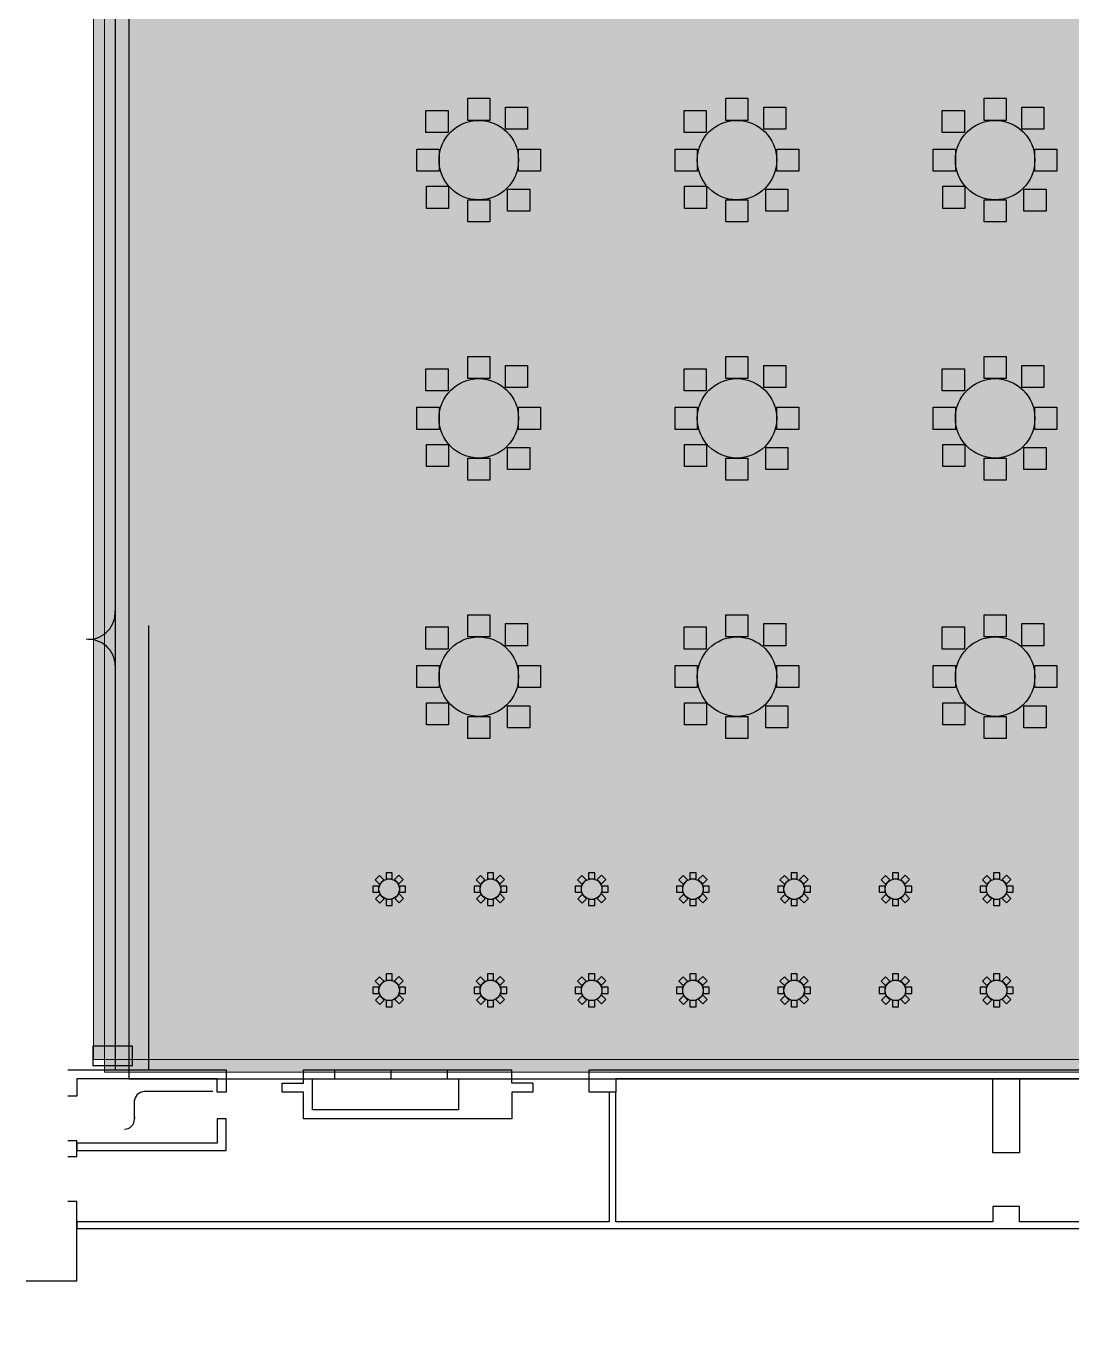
# Model space of a CAD drawing. Header units: metres. Extents: x 304 to 666, y 535 to 801.
# Drawn here: x 303.9 to 381.6, y 572.6 to 669.5 of the extents above; entities that cross this region are included whole.
import ezdxf

# ---------------------------------------------------------------- set-up
doc = ezdxf.new("R2010")
doc.units = ezdxf.units.M
doc.header["$MEASUREMENT"] = 0
for name, color, linetype in [('building', 7, 'Continuous'), ('building3', 7, 'Continuous'), ('Layer 1', 7, 'Continuous')]:
    doc.layers.add(name, color=color, linetype=linetype)

msp = doc.modelspace()

# ---------------------------------------------------------------- hatches: boundary and pattern name
at = {"layer": 'building', "lineweight": 0, "true_color": 0xe6e6e6, "transparency": 33554687}
h = msp.add_hatch(color=254, dxfattribs=at)
h.dxf.hatch_style = 1
h.paths.add_polyline_path([(491.003, 759.9635), (309.7528, 759.9635), (309.7528, 591.7968), (491.003, 591.7968)])
at = {"layer": 'building3', "lineweight": 0, "true_color": 0xe6e6e6, "transparency": 33554687}
h = msp.add_hatch(color=254, dxfattribs=at)
h.dxf.hatch_style = 1
h.paths.add_polyline_path([(490.1637, 760.8808), (308.9135, 760.8808), (308.9135, 592.7141), (490.1637, 592.7141)])
at = {"layer": 'Layer 1', "lineweight": 0, "true_color": 0xd5a6bd, "transparency": 33554687}
h = msp.add_hatch(color=9, dxfattribs=at)
edge = h.paths.add_edge_path(flags=0)
edge.add_ellipse((330.9011, 605.3834), major_axis=(0.762, 0), ratio=1, start_angle=0.00573, end_angle=360, ccw=False)
edge.add_line((331.6631, 605.3833), (331.6631, 605.3834))
h = msp.add_hatch(color=9, dxfattribs=at)
edge = h.paths.add_edge_path(flags=0)
edge.add_ellipse((338.4251, 605.3834), major_axis=(0.762, 0), ratio=1, start_angle=0.00573, end_angle=360, ccw=False)
edge.add_line((339.1871, 605.3833), (339.1871, 605.3834))
h = msp.add_hatch(color=9, dxfattribs=at)
edge = h.paths.add_edge_path(flags=0)
edge.add_ellipse((345.9491, 605.3834), major_axis=(0.762, 0), ratio=1, start_angle=0.00573, end_angle=360, ccw=False)
edge.add_line((346.7111, 605.3833), (346.7111, 605.3834))
h = msp.add_hatch(color=9, dxfattribs=at)
edge = h.paths.add_edge_path(flags=0)
edge.add_ellipse((353.4731, 605.3834), major_axis=(0.762, 0), ratio=1, start_angle=0.00573, end_angle=360, ccw=False)
edge.add_line((354.2351, 605.3833), (354.2351, 605.3834))
h = msp.add_hatch(color=9, dxfattribs=at)
edge = h.paths.add_edge_path(flags=0)
edge.add_ellipse((360.9971, 605.3834), major_axis=(0.762, 0), ratio=1, start_angle=0.00573, end_angle=360, ccw=False)
edge.add_line((361.7591, 605.3833), (361.7591, 605.3834))
h = msp.add_hatch(color=9, dxfattribs=at)
edge = h.paths.add_edge_path(flags=0)
edge.add_ellipse((368.5211, 605.3834), major_axis=(0.762, 0), ratio=1, start_angle=0.00573, end_angle=360, ccw=False)
edge.add_line((369.2831, 605.3833), (369.2831, 605.3834))
h = msp.add_hatch(color=9, dxfattribs=at)
edge = h.paths.add_edge_path(flags=0)
edge.add_ellipse((376.0451, 605.3834), major_axis=(0.762, 0), ratio=1, start_angle=0.00573, end_angle=360, ccw=False)
edge.add_line((376.8071, 605.3833), (376.8071, 605.3834))
h = msp.add_hatch(color=9, dxfattribs=at)
edge = h.paths.add_edge_path(flags=0)
edge.add_ellipse((330.9011, 597.8594), major_axis=(0.762, 0), ratio=1, start_angle=0.00573, end_angle=360, ccw=False)
edge.add_line((331.6631, 597.8593), (331.6631, 597.8594))
h = msp.add_hatch(color=9, dxfattribs=at)
edge = h.paths.add_edge_path(flags=0)
edge.add_ellipse((338.4251, 597.8594), major_axis=(0.762, 0), ratio=1, start_angle=0.00573, end_angle=360, ccw=False)
edge.add_line((339.1871, 597.8593), (339.1871, 597.8594))
h = msp.add_hatch(color=9, dxfattribs=at)
edge = h.paths.add_edge_path(flags=0)
edge.add_ellipse((345.9491, 597.8594), major_axis=(0.762, 0), ratio=1, start_angle=0.00573, end_angle=360, ccw=False)
edge.add_line((346.7111, 597.8593), (346.7111, 597.8594))
h = msp.add_hatch(color=9, dxfattribs=at)
edge = h.paths.add_edge_path(flags=0)
edge.add_ellipse((353.4731, 597.8594), major_axis=(0.762, 0), ratio=1, start_angle=0.00573, end_angle=360, ccw=False)
edge.add_line((354.2351, 597.8593), (354.2351, 597.8594))
h = msp.add_hatch(color=9, dxfattribs=at)
edge = h.paths.add_edge_path(flags=0)
edge.add_ellipse((360.9971, 597.8594), major_axis=(0.762, 0), ratio=1, start_angle=0.00573, end_angle=360, ccw=False)
edge.add_line((361.7591, 597.8593), (361.7591, 597.8594))
h = msp.add_hatch(color=9, dxfattribs=at)
edge = h.paths.add_edge_path(flags=0)
edge.add_ellipse((368.5211, 597.8594), major_axis=(0.762, 0), ratio=1, start_angle=0.00573, end_angle=360, ccw=False)
edge.add_line((369.2831, 597.8593), (369.2831, 597.8594))
h = msp.add_hatch(color=9, dxfattribs=at)
edge = h.paths.add_edge_path(flags=0)
edge.add_ellipse((376.0451, 597.8594), major_axis=(0.762, 0), ratio=1, start_angle=0.00573, end_angle=360, ccw=False)
edge.add_line((376.8071, 597.8593), (376.8071, 597.8594))

# ---------------------------------------------------------------- linework, layer by layer
at = {"layer": 'building', "color": 18, "lineweight": 25, "true_color": 0x000000}
for points in [[(310.5405, 760.8808), (310.5405, 591.9668)], [(313.0079, 624.9641), (313.0079, 591.9641)], [(307.0248, 591.9641), (318.7748, 591.9641), (318.7748, 590.2948), (318.1081, 590.2948), (318.1081, 591.2974), (307.6915, 591.2974), (307.6915, 590.0091), (307.0248, 590.0091)], [(345.754, 591.9641), (388.1056, 591.9641), (388.1056, 591.2974), (347.754, 591.2974), (347.754, 590.2974), (347.254, 590.2974), (347.254, 580.667), (307.6915, 580.667), (307.6915, 580.167), (393.3373, 580.167), (393.3373, 572.637), (505.4523, 572.637), (505.4523, 582.3967), (504.2856, 582.3967), (504.2856, 582.0585), (499.6055, 582.0585), (499.6055, 581.5585)], [(341.5873, 590.9641), (341.5873, 590.2974), (340.004, 590.2974), (340.004, 588.3183), (324.53, 588.3183), (324.53, 590.2974), (322.9415, 590.2974), (322.9415, 590.9641), (324.53, 590.9641), (324.53, 591.9641), (326.8634, 591.9641)], [(331.0301, 591.9641), (331.0301, 591.2974)], [(335.1967, 591.9641), (340.004, 591.9641)], [(340.004, 590.9641), (340.004, 591.9641)], [(434.4573, 579.4954), (438.7907, 579.4954), (438.7907, 579.9954), (433.9573, 579.9954), (433.9573, 573.637), (394.3373, 573.637), (394.3373, 580.667), (377.754, 580.667), (377.754, 581.8183), (375.754, 581.8183), (375.754, 580.667), (347.754, 580.667), (347.754, 590.2974), (345.754, 590.2974), (345.754, 591.9621)], [(341.5873, 590.9641), (340.004, 590.9641)], [(317.7968, 590.3489), (312.6952, 590.3489)], [(311.9697, 588.3023), (311.9697, 589.7025)], [(311.9697, 588.4685), (311.9697, 588.3419)], [(307.0248, 585.5159), (307.6915, 585.5159), (307.6915, 586.6758), (307.0248, 586.6758)], [(303.9142, 576.2816), (307.6915, 576.2816), (307.6915, 582.1826), (307.0248, 582.1826)]]:
    msp.add_lwpolyline(points, dxfattribs=at)
at = {"layer": 'building', "color": 254, "lineweight": 0, "true_color": 0xe6e6e6, "transparency": 33554687}
msp.add_lwpolyline([(491.003, 759.9635), (309.7528, 759.9635), (309.7528, 591.7968), (491.003, 591.7968)], close=True, dxfattribs=at)
at = {"layer": 'building', "color": 254, "lineweight": 0, "true_color": 0xe6e6e6}
msp.add_lwpolyline([(491.003, 759.9635), (309.7528, 759.9635), (309.7528, 591.7968), (491.003, 591.7968)], close=True, dxfattribs=at)
msp.add_lwpolyline([(491.003, 759.9635), (309.7528, 759.9635), (309.7528, 591.7968), (491.003, 591.7968)], close=True, dxfattribs=at)
at = {"layer": 'building', "color": 254, "lineweight": 25, "true_color": 0xe6e6e6}
msp.add_lwpolyline([(492.7965, 759.4642), (311.5463, 759.4642), (311.5463, 591.2975), (492.7965, 591.2975)], close=True, dxfattribs=at)
at = {"layer": 'building', "color": 18, "lineweight": 25, "true_color": 0x000000}
for points in [[(336.7391, 664.1356), (338.3795, 664.1356), (338.3795, 662.4952), (336.7391, 662.4952)], [(355.9255, 664.1356), (357.5659, 664.1356), (357.5659, 662.4952), (355.9255, 662.4952)], [(375.1119, 664.1356), (376.7523, 664.1356), (376.7523, 662.4952), (375.1119, 662.4952)], [(333.6331, 663.2334), (335.2735, 663.2334), (335.2735, 661.593), (333.6331, 661.593)], [(339.5462, 663.4798), (341.1866, 663.4798), (341.1866, 661.8394), (339.5462, 661.8394)], [(352.8195, 663.2334), (354.4599, 663.2334), (354.4599, 661.593), (352.8195, 661.593)], [(358.7326, 663.4798), (360.373, 663.4798), (360.373, 661.8394), (358.7326, 661.8394)], [(372.0059, 663.2334), (373.6463, 663.2334), (373.6463, 661.593), (372.0059, 661.593)], [(377.919, 663.4798), (379.5594, 663.4798), (379.5594, 661.8394), (377.919, 661.8394)], [(332.9661, 660.3627), (334.6065, 660.3627), (334.6065, 658.7223), (332.9661, 658.7223)], [(340.5121, 660.3627), (342.1525, 660.3627), (342.1525, 658.7223), (340.5121, 658.7223)], [(352.1525, 660.3627), (353.7929, 660.3627), (353.7929, 658.7223), (352.1525, 658.7223)], [(359.6985, 660.3627), (361.3389, 660.3627), (361.3389, 658.7223), (359.6985, 658.7223)], [(371.3389, 660.3627), (372.9793, 660.3627), (372.9793, 658.7223), (371.3389, 658.7223)], [(378.8849, 660.3627), (380.5253, 660.3627), (380.5253, 658.7223), (378.8849, 658.7223)], [(333.664, 657.5976), (335.3044, 657.5976), (335.3044, 655.9572), (333.664, 655.9572)], [(339.7004, 657.3817), (341.3408, 657.3817), (341.3408, 655.7413), (339.7004, 655.7413)], [(352.8504, 657.5976), (354.4908, 657.5976), (354.4908, 655.9572), (352.8504, 655.9572)], [(358.8868, 657.3817), (360.5272, 657.3817), (360.5272, 655.7413), (358.8868, 655.7413)], [(372.0368, 657.5976), (373.6772, 657.5976), (373.6772, 655.9572), (372.0368, 655.9572)], [(378.0732, 657.3817), (379.7136, 657.3817), (379.7136, 655.7413), (378.0732, 655.7413)], [(336.7391, 656.5897), (338.3795, 656.5897), (338.3795, 654.9493), (336.7391, 654.9493)], [(355.9255, 656.5897), (357.5659, 656.5897), (357.5659, 654.9493), (355.9255, 654.9493)], [(375.1119, 656.5897), (376.7523, 656.5897), (376.7523, 654.9493), (375.1119, 654.9493)], [(336.7391, 644.9493), (338.3795, 644.9493), (338.3795, 643.3089), (336.7391, 643.3089)], [(339.5462, 644.2935), (341.1866, 644.2935), (341.1866, 642.6531), (339.5462, 642.6531)], [(355.9255, 644.9493), (357.5659, 644.9493), (357.5659, 643.3089), (355.9255, 643.3089)], [(358.7326, 644.2935), (360.373, 644.2935), (360.373, 642.6531), (358.7326, 642.6531)], [(375.1119, 644.9493), (376.7523, 644.9493), (376.7523, 643.3089), (375.1119, 643.3089)], [(377.919, 644.2935), (379.5594, 644.2935), (379.5594, 642.6531), (377.919, 642.6531)], [(333.6331, 644.0471), (335.2735, 644.0471), (335.2735, 642.4067), (333.6331, 642.4067)], [(352.8195, 644.0471), (354.4599, 644.0471), (354.4599, 642.4067), (352.8195, 642.4067)], [(372.0059, 644.0471), (373.6463, 644.0471), (373.6463, 642.4067), (372.0059, 642.4067)], [(332.9661, 641.1764), (334.6065, 641.1764), (334.6065, 639.536), (332.9661, 639.536)], [(340.5121, 641.1764), (342.1525, 641.1764), (342.1525, 639.536), (340.5121, 639.536)], [(352.1525, 641.1764), (353.7929, 641.1764), (353.7929, 639.536), (352.1525, 639.536)], [(359.6985, 641.1764), (361.3389, 641.1764), (361.3389, 639.536), (359.6985, 639.536)], [(371.3389, 641.1764), (372.9793, 641.1764), (372.9793, 639.536), (371.3389, 639.536)], [(378.8849, 641.1764), (380.5253, 641.1764), (380.5253, 639.536), (378.8849, 639.536)], [(333.664, 638.4113), (335.3044, 638.4113), (335.3044, 636.7709), (333.664, 636.7709)], [(352.8504, 638.4113), (354.4908, 638.4113), (354.4908, 636.7709), (352.8504, 636.7709)], [(372.0368, 638.4113), (373.6772, 638.4113), (373.6772, 636.7709), (372.0368, 636.7709)], [(336.7391, 637.4034), (338.3795, 637.4034), (338.3795, 635.763), (336.7391, 635.763)], [(339.7004, 638.1954), (341.3408, 638.1954), (341.3408, 636.555), (339.7004, 636.555)], [(355.9255, 637.4034), (357.5659, 637.4034), (357.5659, 635.763), (355.9255, 635.763)], [(358.8868, 638.1954), (360.5272, 638.1954), (360.5272, 636.555), (358.8868, 636.555)], [(375.1119, 637.4034), (376.7523, 637.4034), (376.7523, 635.763), (375.1119, 635.763)], [(378.0732, 638.1954), (379.7136, 638.1954), (379.7136, 636.555), (378.0732, 636.555)], [(336.7391, 625.763), (338.3795, 625.763), (338.3795, 624.1226), (336.7391, 624.1226)], [(355.9255, 625.763), (357.5659, 625.763), (357.5659, 624.1226), (355.9255, 624.1226)], [(375.1119, 625.763), (376.7523, 625.763), (376.7523, 624.1226), (375.1119, 624.1226)], [(333.6331, 624.8608), (335.2735, 624.8608), (335.2735, 623.2204), (333.6331, 623.2204)], [(339.5462, 625.1072), (341.1866, 625.1072), (341.1866, 623.4668), (339.5462, 623.4668)], [(352.8195, 624.8608), (354.4599, 624.8608), (354.4599, 623.2204), (352.8195, 623.2204)], [(358.7326, 625.1072), (360.373, 625.1072), (360.373, 623.4668), (358.7326, 623.4668)], [(372.0059, 624.8608), (373.6463, 624.8608), (373.6463, 623.2204), (372.0059, 623.2204)], [(377.919, 625.1072), (379.5594, 625.1072), (379.5594, 623.4668), (377.919, 623.4668)], [(332.9661, 621.9901), (334.6065, 621.9901), (334.6065, 620.3497), (332.9661, 620.3497)], [(340.5121, 621.9901), (342.1525, 621.9901), (342.1525, 620.3497), (340.5121, 620.3497)], [(352.1525, 621.9901), (353.7929, 621.9901), (353.7929, 620.3497), (352.1525, 620.3497)], [(359.6985, 621.9901), (361.3389, 621.9901), (361.3389, 620.3497), (359.6985, 620.3497)], [(371.3389, 621.9901), (372.9793, 621.9901), (372.9793, 620.3497), (371.3389, 620.3497)], [(378.8849, 621.9901), (380.5253, 621.9901), (380.5253, 620.3497), (378.8849, 620.3497)], [(333.664, 619.225), (335.3044, 619.225), (335.3044, 617.5846), (333.664, 617.5846)], [(339.7004, 619.0091), (341.3408, 619.0091), (341.3408, 617.3687), (339.7004, 617.3687)], [(352.8504, 619.225), (354.4908, 619.225), (354.4908, 617.5846), (352.8504, 617.5846)], [(358.8868, 619.0091), (360.5272, 619.0091), (360.5272, 617.3687), (358.8868, 617.3687)], [(372.0368, 619.225), (373.6772, 619.225), (373.6772, 617.5846), (372.0368, 617.5846)], [(378.0732, 619.0091), (379.7136, 619.0091), (379.7136, 617.3687), (378.0732, 617.3687)], [(336.7391, 618.2171), (338.3795, 618.2171), (338.3795, 616.5767), (336.7391, 616.5767)], [(355.9255, 618.2171), (357.5659, 618.2171), (357.5659, 616.5767), (355.9255, 616.5767)], [(375.1119, 618.2171), (376.7523, 618.2171), (376.7523, 616.5767), (375.1119, 616.5767)], [(311.8149, 592.2865), (311.8149, 593.724), (308.8774, 593.724), (308.8774, 592.2865)], [(326.8634, 591.2974), (326.8634, 591.9641), (335.1967, 591.9641), (335.1967, 591.2974), (336.0625, 591.2974), (336.0625, 588.9849), (325.1967, 588.9849), (325.1967, 591.2974)], [(377.754, 591.2975), (377.754, 585.7975), (375.754, 585.7975), (375.754, 591.2975)], [(318.7748, 588.3183), (318.1082, 588.3183), (318.1082, 586.5061), (307.6915, 586.5061), (307.6915, 585.9644), (318.7748, 585.9644), (318.7748, 588.3183)]]:
    msp.add_lwpolyline(points, close=True, dxfattribs=at)
for centre, radius, start, end in [((308.5439, 625.936), 2, -90, 3.37), ((308.5463, 621.9431), 2, 1.47103, 94.84103), ((312.7075, 589.5874), 0.75, 90, 180), ((311.2197, 588.3023), 0.75, -90, 0)]:
    msp.add_arc(centre, radius, start, end, dxfattribs=at)
for centre in [(337.5593, 659.5424), (356.7457, 659.5424), (375.9321, 659.5424), (337.5593, 640.3561), (356.7457, 640.3561), (375.9321, 640.3561), (337.5593, 621.1698), (356.7457, 621.1698), (375.9321, 621.1698)]:
    msp.add_ellipse(centre, major_axis=(2.9528, 0), ratio=1, dxfattribs=at)
at = {"layer": 'building3', "color": 254, "lineweight": 0, "true_color": 0xe6e6e6, "transparency": 33554687}
msp.add_lwpolyline([(490.1637, 760.8808), (308.9135, 760.8808), (308.9135, 592.7141), (490.1637, 592.7141)], close=True, dxfattribs=at)
at = {"layer": 'building3', "color": 254, "lineweight": 0, "true_color": 0xe6e6e6}
msp.add_lwpolyline([(490.1637, 760.8808), (308.9135, 760.8808), (308.9135, 592.7141), (490.1637, 592.7141)], close=True, dxfattribs=at)
at = {"layer": 'building3', "color": 18, "lineweight": 25, "true_color": 0x000000}
for points in [[(310.5405, 760.8808), (310.5405, 591.9668)], [(313.0079, 624.9641), (313.0079, 591.9641)], [(307.0248, 591.9641), (318.7748, 591.9641), (318.7748, 590.2948), (318.1081, 590.2948), (318.1081, 591.2974), (307.6915, 591.2974), (307.6915, 590.0091), (307.0248, 590.0091)], [(345.754, 591.9641), (388.1056, 591.9641), (388.1056, 591.2974), (347.754, 591.2974), (347.754, 590.2974), (347.254, 590.2974), (347.254, 580.667), (307.6915, 580.667), (307.6915, 580.167), (393.3373, 580.167), (393.3373, 572.637), (505.4523, 572.637), (505.4523, 582.3967), (504.2856, 582.3967), (504.2856, 582.0585), (499.6055, 582.0585), (499.6055, 581.5585)], [(341.5873, 590.9641), (341.5873, 590.2974), (340.004, 590.2974), (340.004, 588.3183), (324.53, 588.3183), (324.53, 590.2974), (322.9415, 590.2974), (322.9415, 590.9641), (324.53, 590.9641), (324.53, 591.9641), (326.8634, 591.9641)], [(331.0301, 591.9641), (331.0301, 591.2974)], [(335.1967, 591.9641), (340.004, 591.9641)], [(340.004, 590.9641), (340.004, 591.9641)], [(434.4573, 579.4954), (438.7907, 579.4954), (438.7907, 579.9954), (433.9573, 579.9954), (433.9573, 573.637), (394.3373, 573.637), (394.3373, 580.667), (377.754, 580.667), (377.754, 581.8183), (375.754, 581.8183), (375.754, 580.667), (347.754, 580.667), (347.754, 590.2974), (345.754, 590.2974), (345.754, 591.9621)], [(341.5873, 590.9641), (340.004, 590.9641)], [(317.7968, 590.3489), (312.6952, 590.3489)], [(311.9697, 588.3023), (311.9697, 589.7025)], [(311.9697, 588.4685), (311.9697, 588.3419)], [(307.0248, 585.5159), (307.6915, 585.5159), (307.6915, 586.6758), (307.0248, 586.6758)], [(303.9142, 576.2816), (307.6915, 576.2816), (307.6915, 582.1826), (307.0248, 582.1826)]]:
    msp.add_lwpolyline(points, dxfattribs=at)
for points in [[(336.7391, 664.1356), (338.3795, 664.1356), (338.3795, 662.4952), (336.7391, 662.4952)], [(355.9255, 664.1356), (357.5659, 664.1356), (357.5659, 662.4952), (355.9255, 662.4952)], [(375.1119, 664.1356), (376.7523, 664.1356), (376.7523, 662.4952), (375.1119, 662.4952)], [(333.6331, 663.2334), (335.2735, 663.2334), (335.2735, 661.593), (333.6331, 661.593)], [(339.5462, 663.4798), (341.1866, 663.4798), (341.1866, 661.8394), (339.5462, 661.8394)], [(352.8195, 663.2334), (354.4599, 663.2334), (354.4599, 661.593), (352.8195, 661.593)], [(358.7326, 663.4798), (360.373, 663.4798), (360.373, 661.8394), (358.7326, 661.8394)], [(372.0059, 663.2334), (373.6463, 663.2334), (373.6463, 661.593), (372.0059, 661.593)], [(377.919, 663.4798), (379.5594, 663.4798), (379.5594, 661.8394), (377.919, 661.8394)], [(332.9661, 660.3627), (334.6065, 660.3627), (334.6065, 658.7223), (332.9661, 658.7223)], [(340.5121, 660.3627), (342.1525, 660.3627), (342.1525, 658.7223), (340.5121, 658.7223)], [(352.1525, 660.3627), (353.7929, 660.3627), (353.7929, 658.7223), (352.1525, 658.7223)], [(359.6985, 660.3627), (361.3389, 660.3627), (361.3389, 658.7223), (359.6985, 658.7223)], [(371.3389, 660.3627), (372.9793, 660.3627), (372.9793, 658.7223), (371.3389, 658.7223)], [(378.8849, 660.3627), (380.5253, 660.3627), (380.5253, 658.7223), (378.8849, 658.7223)], [(333.664, 657.5976), (335.3044, 657.5976), (335.3044, 655.9572), (333.664, 655.9572)], [(339.7004, 657.3817), (341.3408, 657.3817), (341.3408, 655.7413), (339.7004, 655.7413)], [(352.8504, 657.5976), (354.4908, 657.5976), (354.4908, 655.9572), (352.8504, 655.9572)], [(358.8868, 657.3817), (360.5272, 657.3817), (360.5272, 655.7413), (358.8868, 655.7413)], [(372.0368, 657.5976), (373.6772, 657.5976), (373.6772, 655.9572), (372.0368, 655.9572)], [(378.0732, 657.3817), (379.7136, 657.3817), (379.7136, 655.7413), (378.0732, 655.7413)], [(336.7391, 656.5897), (338.3795, 656.5897), (338.3795, 654.9493), (336.7391, 654.9493)], [(355.9255, 656.5897), (357.5659, 656.5897), (357.5659, 654.9493), (355.9255, 654.9493)], [(375.1119, 656.5897), (376.7523, 656.5897), (376.7523, 654.9493), (375.1119, 654.9493)], [(336.7391, 644.9493), (338.3795, 644.9493), (338.3795, 643.3089), (336.7391, 643.3089)], [(339.5462, 644.2935), (341.1866, 644.2935), (341.1866, 642.6531), (339.5462, 642.6531)], [(355.9255, 644.9493), (357.5659, 644.9493), (357.5659, 643.3089), (355.9255, 643.3089)], [(358.7326, 644.2935), (360.373, 644.2935), (360.373, 642.6531), (358.7326, 642.6531)], [(375.1119, 644.9493), (376.7523, 644.9493), (376.7523, 643.3089), (375.1119, 643.3089)], [(377.919, 644.2935), (379.5594, 644.2935), (379.5594, 642.6531), (377.919, 642.6531)], [(333.6331, 644.0471), (335.2735, 644.0471), (335.2735, 642.4067), (333.6331, 642.4067)], [(352.8195, 644.0471), (354.4599, 644.0471), (354.4599, 642.4067), (352.8195, 642.4067)], [(372.0059, 644.0471), (373.6463, 644.0471), (373.6463, 642.4067), (372.0059, 642.4067)], [(332.9661, 641.1764), (334.6065, 641.1764), (334.6065, 639.536), (332.9661, 639.536)], [(340.5121, 641.1764), (342.1525, 641.1764), (342.1525, 639.536), (340.5121, 639.536)], [(352.1525, 641.1764), (353.7929, 641.1764), (353.7929, 639.536), (352.1525, 639.536)], [(359.6985, 641.1764), (361.3389, 641.1764), (361.3389, 639.536), (359.6985, 639.536)], [(371.3389, 641.1764), (372.9793, 641.1764), (372.9793, 639.536), (371.3389, 639.536)], [(378.8849, 641.1764), (380.5253, 641.1764), (380.5253, 639.536), (378.8849, 639.536)], [(333.664, 638.4113), (335.3044, 638.4113), (335.3044, 636.7709), (333.664, 636.7709)], [(352.8504, 638.4113), (354.4908, 638.4113), (354.4908, 636.7709), (352.8504, 636.7709)], [(372.0368, 638.4113), (373.6772, 638.4113), (373.6772, 636.7709), (372.0368, 636.7709)], [(336.7391, 637.4034), (338.3795, 637.4034), (338.3795, 635.763), (336.7391, 635.763)], [(339.7004, 638.1954), (341.3408, 638.1954), (341.3408, 636.555), (339.7004, 636.555)], [(355.9255, 637.4034), (357.5659, 637.4034), (357.5659, 635.763), (355.9255, 635.763)], [(358.8868, 638.1954), (360.5272, 638.1954), (360.5272, 636.555), (358.8868, 636.555)], [(375.1119, 637.4034), (376.7523, 637.4034), (376.7523, 635.763), (375.1119, 635.763)], [(378.0732, 638.1954), (379.7136, 638.1954), (379.7136, 636.555), (378.0732, 636.555)], [(336.7391, 625.763), (338.3795, 625.763), (338.3795, 624.1226), (336.7391, 624.1226)], [(355.9255, 625.763), (357.5659, 625.763), (357.5659, 624.1226), (355.9255, 624.1226)], [(375.1119, 625.763), (376.7523, 625.763), (376.7523, 624.1226), (375.1119, 624.1226)], [(333.6331, 624.8608), (335.2735, 624.8608), (335.2735, 623.2204), (333.6331, 623.2204)], [(339.5462, 625.1072), (341.1866, 625.1072), (341.1866, 623.4668), (339.5462, 623.4668)], [(352.8195, 624.8608), (354.4599, 624.8608), (354.4599, 623.2204), (352.8195, 623.2204)], [(358.7326, 625.1072), (360.373, 625.1072), (360.373, 623.4668), (358.7326, 623.4668)], [(372.0059, 624.8608), (373.6463, 624.8608), (373.6463, 623.2204), (372.0059, 623.2204)], [(377.919, 625.1072), (379.5594, 625.1072), (379.5594, 623.4668), (377.919, 623.4668)], [(332.9661, 621.9901), (334.6065, 621.9901), (334.6065, 620.3497), (332.9661, 620.3497)], [(340.5121, 621.9901), (342.1525, 621.9901), (342.1525, 620.3497), (340.5121, 620.3497)], [(352.1525, 621.9901), (353.7929, 621.9901), (353.7929, 620.3497), (352.1525, 620.3497)], [(359.6985, 621.9901), (361.3389, 621.9901), (361.3389, 620.3497), (359.6985, 620.3497)], [(371.3389, 621.9901), (372.9793, 621.9901), (372.9793, 620.3497), (371.3389, 620.3497)], [(378.8849, 621.9901), (380.5253, 621.9901), (380.5253, 620.3497), (378.8849, 620.3497)], [(333.664, 619.225), (335.3044, 619.225), (335.3044, 617.5846), (333.664, 617.5846)], [(339.7004, 619.0091), (341.3408, 619.0091), (341.3408, 617.3687), (339.7004, 617.3687)], [(352.8504, 619.225), (354.4908, 619.225), (354.4908, 617.5846), (352.8504, 617.5846)], [(358.8868, 619.0091), (360.5272, 619.0091), (360.5272, 617.3687), (358.8868, 617.3687)], [(372.0368, 619.225), (373.6772, 619.225), (373.6772, 617.5846), (372.0368, 617.5846)], [(378.0732, 619.0091), (379.7136, 619.0091), (379.7136, 617.3687), (378.0732, 617.3687)], [(336.7391, 618.2171), (338.3795, 618.2171), (338.3795, 616.5767), (336.7391, 616.5767)], [(355.9255, 618.2171), (357.5659, 618.2171), (357.5659, 616.5767), (355.9255, 616.5767)], [(375.1119, 618.2171), (376.7523, 618.2171), (376.7523, 616.5767), (375.1119, 616.5767)], [(311.8149, 592.2865), (311.8149, 593.724), (308.8774, 593.724), (308.8774, 592.2865)], [(326.8634, 591.2974), (326.8634, 591.9641), (335.1967, 591.9641), (335.1967, 591.2974), (336.0625, 591.2974), (336.0625, 588.9849), (325.1967, 588.9849), (325.1967, 591.2974)], [(377.754, 591.2975), (377.754, 585.7975), (375.754, 585.7975), (375.754, 591.2975)], [(318.7748, 588.3183), (318.1082, 588.3183), (318.1082, 586.5061), (307.6915, 586.5061), (307.6915, 585.9644), (318.7748, 585.9644), (318.7748, 588.3183)]]:
    msp.add_lwpolyline(points, close=True, dxfattribs=at)
for centre, radius, start, end in [((308.5439, 625.936), 2, -90, 3.37), ((308.5463, 621.9431), 2, 1.47103, 94.84103), ((312.7075, 589.5874), 0.75, 90, 180), ((311.2197, 588.3023), 0.75, -90, 0)]:
    msp.add_arc(centre, radius, start, end, dxfattribs=at)
for centre in [(337.5593, 659.5424), (356.7457, 659.5424), (375.9321, 659.5424), (337.5593, 640.3561), (356.7457, 640.3561), (375.9321, 640.3561), (337.5593, 621.1698), (356.7457, 621.1698), (375.9321, 621.1698)]:
    msp.add_ellipse(centre, major_axis=(2.9528, 0), ratio=1, dxfattribs=at)
at = {"layer": 'Layer 1', "color": 18, "lineweight": 25, "true_color": 0x000000}
for points in [[(330.4942, 606.0702), (330.1709, 606.3935), (329.8476, 606.0702), (330.1709, 605.7469)], [(331.1297, 606.6026), (330.6725, 606.6026), (330.6725, 606.1454), (331.1297, 606.1454)], [(331.625, 606.4106), (331.3017, 606.0873), (331.625, 605.764), (331.9483, 606.0873)], [(338.0182, 606.0702), (337.6949, 606.3935), (337.3716, 606.0702), (337.6949, 605.7469)], [(338.6537, 606.6026), (338.1965, 606.6026), (338.1965, 606.1454), (338.6537, 606.1454)], [(339.149, 606.4106), (338.8257, 606.0873), (339.149, 605.764), (339.4723, 606.0873)], [(345.5422, 606.0702), (345.2189, 606.3935), (344.8956, 606.0702), (345.2189, 605.7469)], [(346.1777, 606.6026), (345.7205, 606.6026), (345.7205, 606.1454), (346.1777, 606.1454)], [(346.673, 606.4106), (346.3497, 606.0873), (346.673, 605.764), (346.9963, 606.0873)], [(353.0662, 606.0702), (352.7429, 606.3935), (352.4196, 606.0702), (352.7429, 605.7469)], [(353.7017, 606.6026), (353.2445, 606.6026), (353.2445, 606.1454), (353.7017, 606.1454)], [(354.197, 606.4106), (353.8737, 606.0873), (354.197, 605.764), (354.5203, 606.0873)], [(360.5902, 606.0702), (360.2669, 606.3935), (359.9436, 606.0702), (360.2669, 605.7469)], [(361.2257, 606.6026), (360.7685, 606.6026), (360.7685, 606.1454), (361.2257, 606.1454)], [(361.721, 606.4106), (361.3977, 606.0873), (361.721, 605.764), (362.0443, 606.0873)], [(368.1142, 606.0702), (367.7909, 606.3935), (367.4676, 606.0702), (367.7909, 605.7469)], [(368.7497, 606.6026), (368.2925, 606.6026), (368.2925, 606.1454), (368.7497, 606.1454)], [(369.245, 606.4106), (368.9217, 606.0873), (369.245, 605.764), (369.5683, 606.0873)], [(375.6382, 606.0702), (375.3149, 606.3935), (374.9916, 606.0702), (375.3149, 605.7469)], [(376.2737, 606.6026), (375.8165, 606.6026), (375.8165, 606.1454), (376.2737, 606.1454)], [(376.769, 606.4106), (376.4457, 606.0873), (376.769, 605.764), (377.0923, 606.0873)], [(330.1391, 605.612), (329.6819, 605.612), (329.6819, 605.1548), (330.1391, 605.1548)], [(332.1203, 605.612), (331.6631, 605.612), (331.6631, 605.1548), (332.1203, 605.1548)], [(337.6631, 605.612), (337.2059, 605.612), (337.2059, 605.1548), (337.6631, 605.1548)], [(339.6443, 605.612), (339.1871, 605.612), (339.1871, 605.1548), (339.6443, 605.1548)], [(345.1871, 605.612), (344.7299, 605.612), (344.7299, 605.1548), (345.1871, 605.1548)], [(347.1683, 605.612), (346.7111, 605.612), (346.7111, 605.1548), (347.1683, 605.1548)], [(352.7111, 605.612), (352.2539, 605.612), (352.2539, 605.1548), (352.7111, 605.1548)], [(354.6923, 605.612), (354.2351, 605.612), (354.2351, 605.1548), (354.6923, 605.1548)], [(360.2351, 605.612), (359.7779, 605.612), (359.7779, 605.1548), (360.2351, 605.1548)], [(362.2163, 605.612), (361.7591, 605.612), (361.7591, 605.1548), (362.2163, 605.1548)], [(367.7591, 605.612), (367.3019, 605.612), (367.3019, 605.1548), (367.7591, 605.1548)], [(369.7403, 605.612), (369.2831, 605.612), (369.2831, 605.1548), (369.7403, 605.1548)], [(375.2831, 605.612), (374.8259, 605.612), (374.8259, 605.1548), (375.2831, 605.1548)], [(377.2643, 605.612), (376.8071, 605.612), (376.8071, 605.1548), (377.2643, 605.1548)], [(330.1972, 604.9828), (329.8739, 604.6595), (330.1972, 604.3362), (330.5205, 604.6595)], [(331.1297, 604.6214), (330.6725, 604.6214), (330.6725, 604.1642), (331.1297, 604.1642)], [(331.9554, 604.6986), (331.6321, 605.0219), (331.3088, 604.6986), (331.6321, 604.3753)], [(337.7212, 604.9828), (337.3979, 604.6595), (337.7212, 604.3362), (338.0445, 604.6595)], [(338.6537, 604.6214), (338.1965, 604.6214), (338.1965, 604.1642), (338.6537, 604.1642)], [(339.4794, 604.6986), (339.1561, 605.0219), (338.8328, 604.6986), (339.1561, 604.3753)], [(345.2452, 604.9828), (344.9219, 604.6595), (345.2452, 604.3362), (345.5685, 604.6595)], [(346.1777, 604.6214), (345.7205, 604.6214), (345.7205, 604.1642), (346.1777, 604.1642)], [(347.0034, 604.6986), (346.6801, 605.0219), (346.3568, 604.6986), (346.6801, 604.3753)], [(352.7692, 604.9828), (352.4459, 604.6595), (352.7692, 604.3362), (353.0925, 604.6595)], [(353.7017, 604.6214), (353.2445, 604.6214), (353.2445, 604.1642), (353.7017, 604.1642)], [(354.5274, 604.6986), (354.2041, 605.0219), (353.8808, 604.6986), (354.2041, 604.3753)], [(360.2932, 604.9828), (359.9699, 604.6595), (360.2932, 604.3362), (360.6165, 604.6595)], [(361.2257, 604.6214), (360.7685, 604.6214), (360.7685, 604.1642), (361.2257, 604.1642)], [(362.0514, 604.6986), (361.7281, 605.0219), (361.4048, 604.6986), (361.7281, 604.3753)], [(367.8172, 604.9828), (367.4939, 604.6595), (367.8172, 604.3362), (368.1405, 604.6595)], [(368.7497, 604.6214), (368.2925, 604.6214), (368.2925, 604.1642), (368.7497, 604.1642)], [(369.5754, 604.6986), (369.2521, 605.0219), (368.9288, 604.6986), (369.2521, 604.3753)], [(375.3412, 604.9828), (375.0179, 604.6595), (375.3412, 604.3362), (375.6645, 604.6595)], [(376.2737, 604.6214), (375.8165, 604.6214), (375.8165, 604.1642), (376.2737, 604.1642)], [(377.0994, 604.6986), (376.7761, 605.0219), (376.4528, 604.6986), (376.7761, 604.3753)], [(330.4942, 598.5462), (330.1709, 598.8695), (329.8476, 598.5462), (330.1709, 598.2229)], [(331.1297, 599.0786), (330.6725, 599.0786), (330.6725, 598.6214), (331.1297, 598.6214)], [(331.625, 598.8866), (331.3017, 598.5633), (331.625, 598.24), (331.9483, 598.5633)], [(338.0182, 598.5462), (337.6949, 598.8695), (337.3716, 598.5462), (337.6949, 598.2229)], [(338.6537, 599.0786), (338.1965, 599.0786), (338.1965, 598.6214), (338.6537, 598.6214)], [(339.149, 598.8866), (338.8257, 598.5633), (339.149, 598.24), (339.4723, 598.5633)], [(345.5422, 598.5462), (345.2189, 598.8695), (344.8956, 598.5462), (345.2189, 598.2229)], [(346.1777, 599.0786), (345.7205, 599.0786), (345.7205, 598.6214), (346.1777, 598.6214)], [(346.673, 598.8866), (346.3497, 598.5633), (346.673, 598.24), (346.9963, 598.5633)], [(353.0662, 598.5462), (352.7429, 598.8695), (352.4196, 598.5462), (352.7429, 598.2229)], [(353.7017, 599.0786), (353.2445, 599.0786), (353.2445, 598.6214), (353.7017, 598.6214)], [(354.197, 598.8866), (353.8737, 598.5633), (354.197, 598.24), (354.5203, 598.5633)], [(360.5902, 598.5462), (360.2669, 598.8695), (359.9436, 598.5462), (360.2669, 598.2229)], [(361.2257, 599.0786), (360.7685, 599.0786), (360.7685, 598.6214), (361.2257, 598.6214)], [(361.721, 598.8866), (361.3977, 598.5633), (361.721, 598.24), (362.0443, 598.5633)], [(368.1142, 598.5462), (367.7909, 598.8695), (367.4676, 598.5462), (367.7909, 598.2229)], [(368.7497, 599.0786), (368.2925, 599.0786), (368.2925, 598.6214), (368.7497, 598.6214)], [(369.245, 598.8866), (368.9217, 598.5633), (369.245, 598.24), (369.5683, 598.5633)], [(375.6382, 598.5462), (375.3149, 598.8695), (374.9916, 598.5462), (375.3149, 598.2229)], [(376.2737, 599.0786), (375.8165, 599.0786), (375.8165, 598.6214), (376.2737, 598.6214)], [(376.769, 598.8866), (376.4457, 598.5633), (376.769, 598.24), (377.0923, 598.5633)], [(330.1391, 598.088), (329.6819, 598.088), (329.6819, 597.6308), (330.1391, 597.6308)], [(332.1203, 598.088), (331.6631, 598.088), (331.6631, 597.6308), (332.1203, 597.6308)], [(337.6631, 598.088), (337.2059, 598.088), (337.2059, 597.6308), (337.6631, 597.6308)], [(339.6443, 598.088), (339.1871, 598.088), (339.1871, 597.6308), (339.6443, 597.6308)], [(345.1871, 598.088), (344.7299, 598.088), (344.7299, 597.6308), (345.1871, 597.6308)], [(347.1683, 598.088), (346.7111, 598.088), (346.7111, 597.6308), (347.1683, 597.6308)], [(352.7111, 598.088), (352.2539, 598.088), (352.2539, 597.6308), (352.7111, 597.6308)], [(354.6923, 598.088), (354.2351, 598.088), (354.2351, 597.6308), (354.6923, 597.6308)], [(360.2351, 598.088), (359.7779, 598.088), (359.7779, 597.6308), (360.2351, 597.6308)], [(362.2163, 598.088), (361.7591, 598.088), (361.7591, 597.6308), (362.2163, 597.6308)], [(367.7591, 598.088), (367.3019, 598.088), (367.3019, 597.6308), (367.7591, 597.6308)], [(369.7403, 598.088), (369.2831, 598.088), (369.2831, 597.6308), (369.7403, 597.6308)], [(375.2831, 598.088), (374.8259, 598.088), (374.8259, 597.6308), (375.2831, 597.6308)], [(377.2643, 598.088), (376.8071, 598.088), (376.8071, 597.6308), (377.2643, 597.6308)], [(330.1972, 597.4588), (329.8739, 597.1355), (330.1972, 596.8122), (330.5205, 597.1355)], [(331.1297, 597.0974), (330.6725, 597.0974), (330.6725, 596.6402), (331.1297, 596.6402)], [(331.9554, 597.1746), (331.6321, 597.4979), (331.3088, 597.1746), (331.6321, 596.8513)], [(337.7212, 597.4588), (337.3979, 597.1355), (337.7212, 596.8122), (338.0445, 597.1355)], [(338.6537, 597.0974), (338.1965, 597.0974), (338.1965, 596.6402), (338.6537, 596.6402)], [(339.4794, 597.1746), (339.1561, 597.4979), (338.8328, 597.1746), (339.1561, 596.8513)], [(345.2452, 597.4588), (344.9219, 597.1355), (345.2452, 596.8122), (345.5685, 597.1355)], [(346.1777, 597.0974), (345.7205, 597.0974), (345.7205, 596.6402), (346.1777, 596.6402)], [(347.0034, 597.1746), (346.6801, 597.4979), (346.3568, 597.1746), (346.6801, 596.8513)], [(352.7692, 597.4588), (352.4459, 597.1355), (352.7692, 596.8122), (353.0925, 597.1355)], [(353.7017, 597.0974), (353.2445, 597.0974), (353.2445, 596.6402), (353.7017, 596.6402)], [(354.5274, 597.1746), (354.2041, 597.4979), (353.8808, 597.1746), (354.2041, 596.8513)], [(360.2932, 597.4588), (359.9699, 597.1355), (360.2932, 596.8122), (360.6165, 597.1355)], [(361.2257, 597.0974), (360.7685, 597.0974), (360.7685, 596.6402), (361.2257, 596.6402)], [(362.0514, 597.1746), (361.7281, 597.4979), (361.4048, 597.1746), (361.7281, 596.8513)], [(367.8172, 597.4588), (367.4939, 597.1355), (367.8172, 596.8122), (368.1405, 597.1355)], [(368.7497, 597.0974), (368.2925, 597.0974), (368.2925, 596.6402), (368.7497, 596.6402)], [(369.5754, 597.1746), (369.2521, 597.4979), (368.9288, 597.1746), (369.2521, 596.8513)], [(375.3412, 597.4588), (375.0179, 597.1355), (375.3412, 596.8122), (375.6645, 597.1355)], [(376.2737, 597.0974), (375.8165, 597.0974), (375.8165, 596.6402), (376.2737, 596.6402)], [(377.0994, 597.1746), (376.7761, 597.4979), (376.4528, 597.1746), (376.7761, 596.8513)]]:
    msp.add_lwpolyline(points, close=True, dxfattribs=at)
for centre in [(330.9011, 605.3834), (338.4251, 605.3834), (345.9491, 605.3834), (353.4731, 605.3834), (360.9971, 605.3834), (368.5211, 605.3834), (376.0451, 605.3834), (330.9011, 597.8594), (338.4251, 597.8594), (345.9491, 597.8594), (353.4731, 597.8594), (360.9971, 597.8594), (368.5211, 597.8594), (376.0451, 597.8594)]:
    msp.add_ellipse(centre, major_axis=(0.762, 0), ratio=1, dxfattribs=at)

doc.saveas('drawing.dxf')
